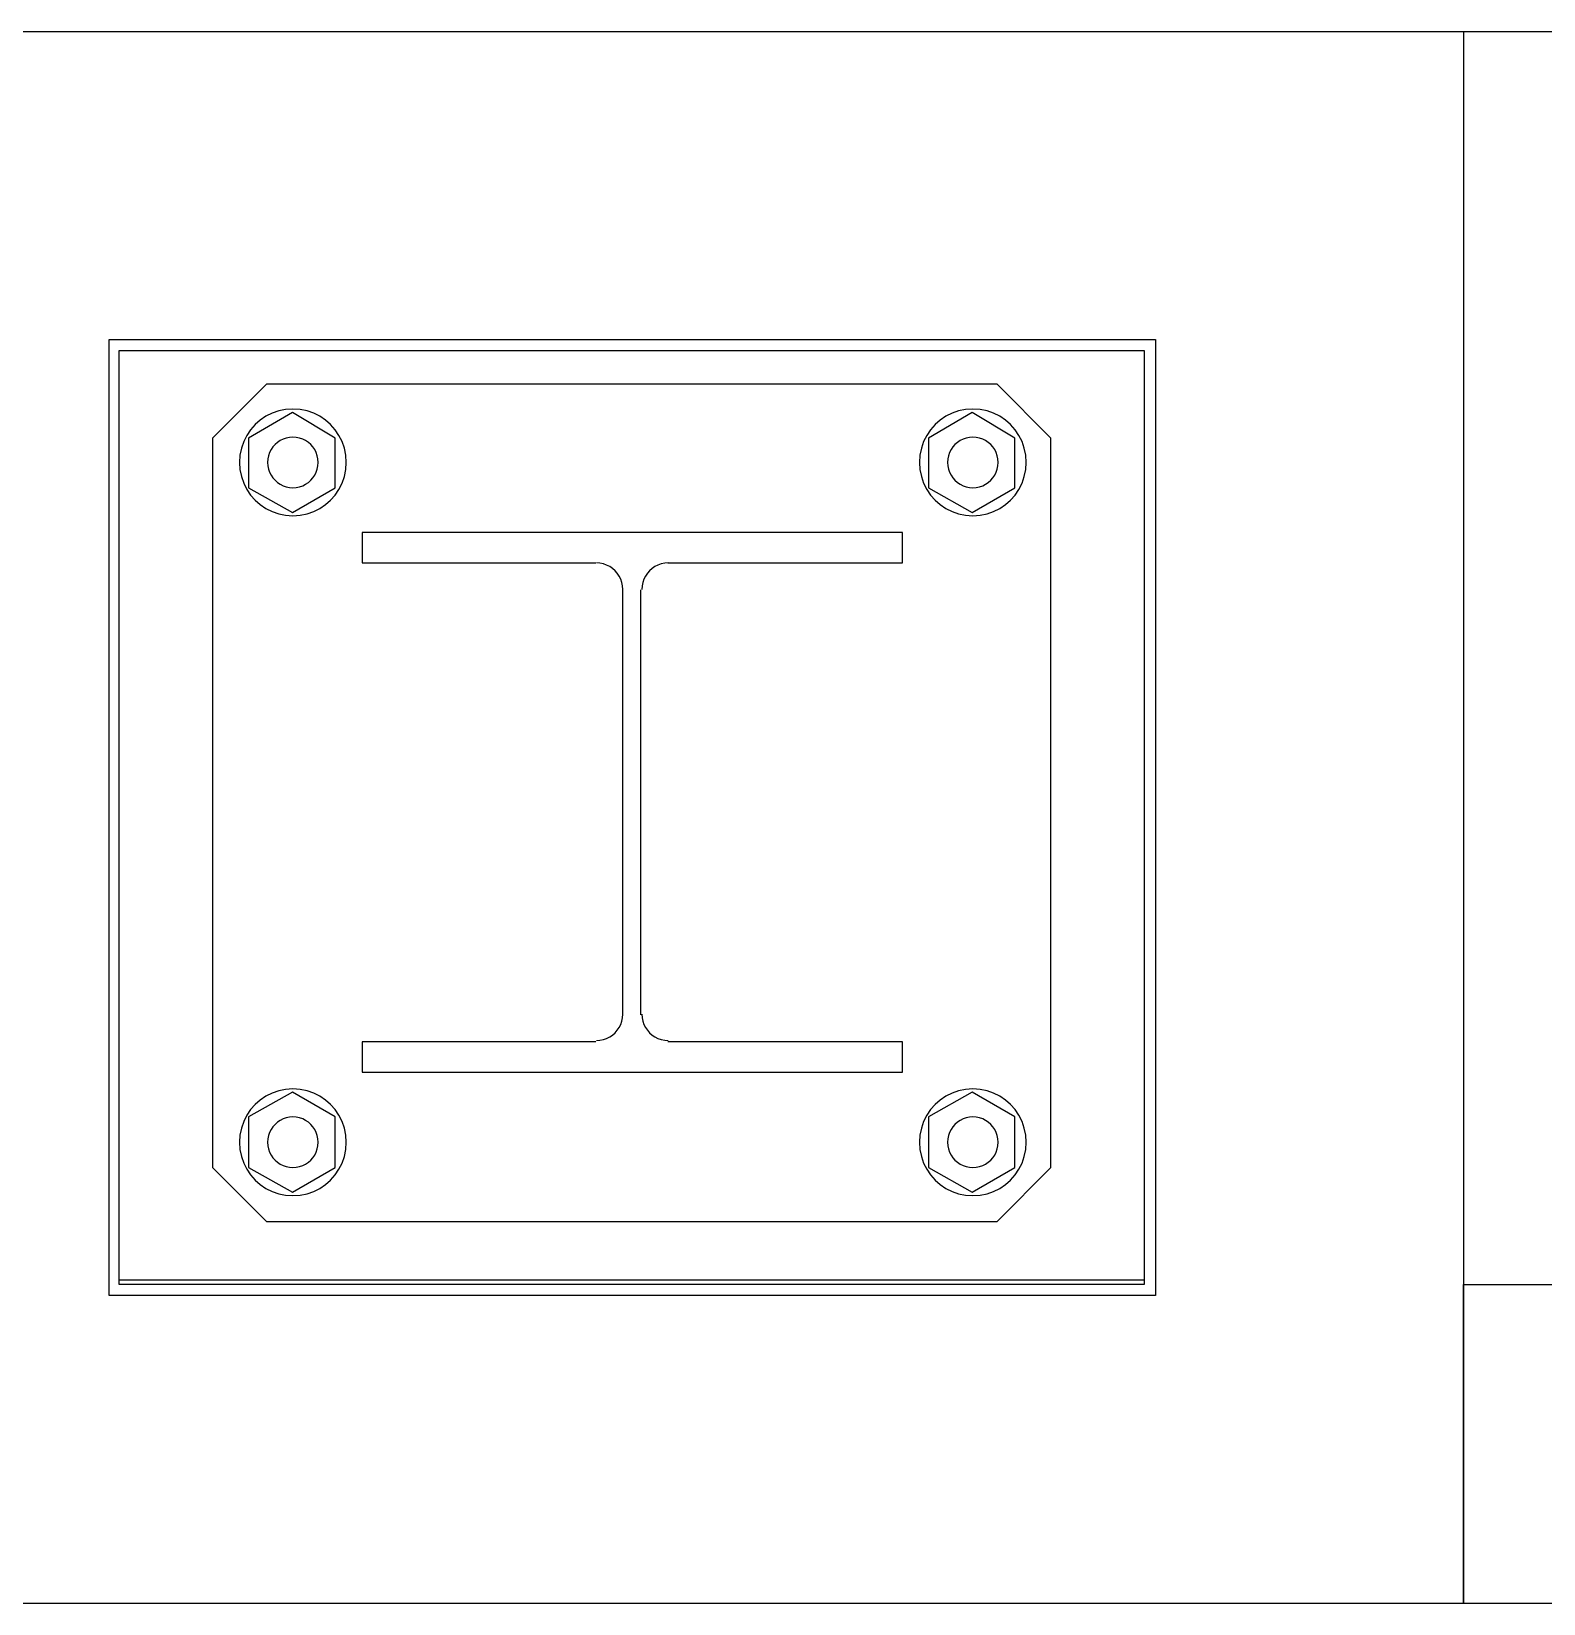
# Model space of a CAD drawing. Header units: millimetres. Extents: x 7649 to 34105, y 3983 to 25377.
# Drawn here: x 12892 to 13604, y 20637 to 21377 of the extents above; entities that cross this region are included whole.
import ezdxf

# ---------------------------------------------------------------- set-up
doc = ezdxf.new("R2010")
doc.units = ezdxf.units.MM

msp = doc.modelspace()

# ---------------------------------------------------------------- linework, layer by layer
at = {"layer": 'GEOMETRY', "color": 7}
for p, q in [((7649.45694, 21376.92222), (34105.14444, 21376.92222)), ((13003.03611, 21210.76389), (12977.63611, 21185.36389)), ((13346.99444, 21210.76389), (13003.03611, 21210.76389)), ((13372.39444, 21185.36389), (13346.99444, 21210.76389)), ((13015.20694, 21197.53472), (12994.56944, 21185.36389)), ((13002.785, 21195.6906), (13000.11183, 21193.88508)), ((13005.6875, 21197.14702), (13002.785, 21195.6906)), ((13008.78938, 21198.22439), (13005.6875, 21197.14702)), ((13012.06071, 21198.89277), (13008.78938, 21198.22439)), ((13015.47153, 21199.12222), (13012.06071, 21198.89277)), ((13035.31528, 21185.36389), (13015.20694, 21197.53472)), ((13018.88235, 21198.89277), (13015.47153, 21199.12222)), ((13022.15367, 21198.22439), (13018.88235, 21198.89277)), ((13025.25556, 21197.14702), (13022.15367, 21198.22439)), ((13028.15805, 21195.6906), (13025.25556, 21197.14702)), ((13030.83122, 21193.88508), (13028.15805, 21195.6906)), ((13335.35278, 21197.53472), (13314.71528, 21185.36389)), ((13322.93084, 21195.6906), (13320.25767, 21193.88508)), ((13325.83333, 21197.14702), (13322.93084, 21195.6906)), ((13328.93522, 21198.22439), (13325.83333, 21197.14702)), ((13332.20654, 21198.89277), (13328.93522, 21198.22439)), ((13335.61736, 21199.12222), (13332.20654, 21198.89277)), ((13355.46111, 21185.36389), (13335.35278, 21197.53472)), ((13339.02818, 21198.89277), (13335.61736, 21199.12222)), ((13342.29951, 21198.22439), (13339.02818, 21198.89277)), ((13345.40139, 21197.14702), (13342.29951, 21198.22439)), ((13348.30389, 21195.6906), (13345.40139, 21197.14702)), ((13350.97706, 21193.88508), (13348.30389, 21195.6906)), ((12995.57326, 21189.3465), (12993.76773, 21186.67333)), ((12997.69794, 21191.7604), (12995.57326, 21189.3465)), ((13000.11183, 21193.88508), (12997.69794, 21191.7604)), ((13033.24512, 21191.7604), (13030.83122, 21193.88508)), ((13035.3698, 21189.3465), (13033.24512, 21191.7604)), ((13037.17532, 21186.67333), (13035.3698, 21189.3465)), ((13315.71909, 21189.3465), (13313.91357, 21186.67333)), ((13317.84377, 21191.7604), (13315.71909, 21189.3465)), ((13320.25767, 21193.88508), (13317.84377, 21191.7604)), ((13353.39095, 21191.7604), (13350.97706, 21193.88508)), ((13355.51564, 21189.3465), (13353.39095, 21191.7604)), ((13357.32116, 21186.67333), (13355.51564, 21189.3465)), ((12977.63611, 21185.36389), (12977.63611, 20841.93472)), ((12991.23394, 21180.66895), (12990.56556, 21177.39763)), ((12992.31131, 21183.77083), (12991.23394, 21180.66895)), ((12993.76773, 21186.67333), (12992.31131, 21183.77083)), ((12994.56944, 21185.36389), (12994.56944, 21162.08056)), ((13006.0462, 21181.26222), (13005.1909, 21179.99597)), ((13007.05266, 21182.40567), (13006.0462, 21181.26222)), ((13008.19611, 21183.41214), (13007.05266, 21182.40567)), ((13009.46236, 21184.26743), (13008.19611, 21183.41214)), ((13010.83722, 21184.95736), (13009.46236, 21184.26743)), ((13012.30649, 21185.46773), (13010.83722, 21184.95736)), ((13013.85599, 21185.78436), (13012.30649, 21185.46773)), ((13015.47153, 21185.89306), (13013.85599, 21185.78436)), ((13017.08707, 21185.78436), (13015.47153, 21185.89306)), ((13018.63657, 21185.46773), (13017.08707, 21185.78436)), ((13020.10584, 21184.95736), (13018.63657, 21185.46773)), ((13021.48069, 21184.26743), (13020.10584, 21184.95736)), ((13022.74694, 21183.41214), (13021.48069, 21184.26743)), ((13023.89039, 21182.40567), (13022.74694, 21183.41214)), ((13024.89686, 21181.26222), (13023.89039, 21182.40567)), ((13025.75215, 21179.99597), (13024.89686, 21181.26222)), ((13035.31528, 21162.08056), (13035.31528, 21185.36389)), ((13038.63174, 21183.77083), (13037.17532, 21186.67333)), ((13039.70911, 21180.66895), (13038.63174, 21183.77083)), ((13040.3775, 21177.39763), (13039.70911, 21180.66895)), ((13311.37977, 21180.66895), (13310.71139, 21177.39763)), ((13312.45715, 21183.77083), (13311.37977, 21180.66895)), ((13313.91357, 21186.67333), (13312.45715, 21183.77083)), ((13314.71528, 21185.36389), (13314.71528, 21162.08056)), ((13326.19203, 21181.26222), (13325.33674, 21179.99597)), ((13327.1985, 21182.40567), (13326.19203, 21181.26222)), ((13328.34195, 21183.41214), (13327.1985, 21182.40567)), ((13329.6082, 21184.26743), (13328.34195, 21183.41214)), ((13330.98305, 21184.95736), (13329.6082, 21184.26743)), ((13332.45232, 21185.46773), (13330.98305, 21184.95736)), ((13334.00182, 21185.78436), (13332.45232, 21185.46773)), ((13335.61736, 21185.89306), (13334.00182, 21185.78436)), ((13337.2329, 21185.78436), (13335.61736, 21185.89306)), ((13338.7824, 21185.46773), (13337.2329, 21185.78436)), ((13340.25167, 21184.95736), (13338.7824, 21185.46773)), ((13341.62653, 21184.26743), (13340.25167, 21184.95736)), ((13342.89277, 21183.41214), (13341.62653, 21184.26743)), ((13344.03623, 21182.40567), (13342.89277, 21183.41214)), ((13345.04269, 21181.26222), (13344.03623, 21182.40567)), ((13345.89799, 21179.99597), (13345.04269, 21181.26222)), ((13355.46111, 21162.08056), (13355.46111, 21185.36389)), ((13358.77758, 21183.77083), (13357.32116, 21186.67333)), ((13359.85495, 21180.66895), (13358.77758, 21183.77083)), ((13360.52333, 21177.39763), (13359.85495, 21180.66895)), ((13372.39444, 20841.93472), (13372.39444, 21185.36389)), ((12990.56556, 21177.39763), (12990.33611, 21173.98681)), ((12990.33611, 21173.98681), (12990.56556, 21170.57598)), ((13003.67397, 21175.60234), (13003.56528, 21173.98681)), ((13003.56528, 21173.98681), (13003.67397, 21172.37127)), ((13003.9906, 21177.15184), (13003.67397, 21175.60234)), ((13004.50098, 21178.62112), (13003.9906, 21177.15184)), ((13005.1909, 21179.99597), (13004.50098, 21178.62112)), ((13026.44208, 21178.62112), (13025.75215, 21179.99597)), ((13026.95245, 21177.15184), (13026.44208, 21178.62112)), ((13027.26908, 21175.60234), (13026.95245, 21177.15184)), ((13027.37778, 21173.98681), (13027.26908, 21175.60234)), ((13027.26908, 21172.37127), (13027.37778, 21173.98681)), ((13040.60694, 21173.98681), (13040.3775, 21177.39763)), ((13040.3775, 21170.57598), (13040.60694, 21173.98681)), ((13310.71139, 21177.39763), (13310.48194, 21173.98681)), ((13310.48194, 21173.98681), (13310.71139, 21170.57598)), ((13323.81981, 21175.60234), (13323.71111, 21173.98681)), ((13323.71111, 21173.98681), (13323.81981, 21172.37127)), ((13324.13644, 21177.15184), (13323.81981, 21175.60234)), ((13324.64681, 21178.62112), (13324.13644, 21177.15184)), ((13325.33674, 21179.99597), (13324.64681, 21178.62112)), ((13346.58791, 21178.62112), (13345.89799, 21179.99597)), ((13347.09829, 21177.15184), (13346.58791, 21178.62112)), ((13347.41491, 21175.60234), (13347.09829, 21177.15184)), ((13347.52361, 21173.98681), (13347.41491, 21175.60234)), ((13347.41491, 21172.37127), (13347.52361, 21173.98681)), ((13360.75278, 21173.98681), (13360.52333, 21177.39763)), ((13360.52333, 21170.57598), (13360.75278, 21173.98681)), ((12990.56556, 21170.57598), (12991.23394, 21167.30466)), ((12991.23394, 21167.30466), (12992.31131, 21164.20278)), ((13003.67397, 21172.37127), (13003.9906, 21170.82177)), ((13003.9906, 21170.82177), (13004.50098, 21169.3525)), ((13004.50098, 21169.3525), (13005.1909, 21167.97764)), ((13005.1909, 21167.97764), (13006.0462, 21166.71139)), ((13006.0462, 21166.71139), (13007.05266, 21165.56794)), ((13007.05266, 21165.56794), (13008.19611, 21164.56147)), ((13022.74694, 21164.56147), (13023.89039, 21165.56794)), ((13023.89039, 21165.56794), (13024.89686, 21166.71139)), ((13024.89686, 21166.71139), (13025.75215, 21167.97764)), ((13025.75215, 21167.97764), (13026.44208, 21169.3525)), ((13026.44208, 21169.3525), (13026.95245, 21170.82177)), ((13026.95245, 21170.82177), (13027.26908, 21172.37127)), ((13038.63174, 21164.20278), (13039.70911, 21167.30466)), ((13039.70911, 21167.30466), (13040.3775, 21170.57598)), ((13310.71139, 21170.57598), (13311.37977, 21167.30466)), ((13311.37977, 21167.30466), (13312.45715, 21164.20278)), ((13323.81981, 21172.37127), (13324.13644, 21170.82177)), ((13324.13644, 21170.82177), (13324.64681, 21169.3525)), ((13324.64681, 21169.3525), (13325.33674, 21167.97764)), ((13325.33674, 21167.97764), (13326.19203, 21166.71139)), ((13326.19203, 21166.71139), (13327.1985, 21165.56794)), ((13327.1985, 21165.56794), (13328.34195, 21164.56147)), ((13342.89277, 21164.56147), (13344.03623, 21165.56794)), ((13344.03623, 21165.56794), (13345.04269, 21166.71139)), ((13345.04269, 21166.71139), (13345.89799, 21167.97764)), ((13345.89799, 21167.97764), (13346.58791, 21169.3525)), ((13346.58791, 21169.3525), (13347.09829, 21170.82177)), ((13347.09829, 21170.82177), (13347.41491, 21172.37127)), ((13358.77758, 21164.20278), (13359.85495, 21167.30466)), ((13359.85495, 21167.30466), (13360.52333, 21170.57598)), ((12992.31131, 21164.20278), (12993.76773, 21161.30028)), ((12993.76773, 21161.30028), (12995.57326, 21158.62711)), ((12994.56944, 21162.08056), (13015.20694, 21150.43889)), ((12995.57326, 21158.62711), (12997.69794, 21156.21321)), ((13008.19611, 21164.56147), (13009.46236, 21163.70618)), ((13009.46236, 21163.70618), (13010.83722, 21163.01625)), ((13010.83722, 21163.01625), (13012.30649, 21162.50588)), ((13012.30649, 21162.50588), (13013.85599, 21162.18925)), ((13013.85599, 21162.18925), (13015.47153, 21162.08056)), ((13015.20694, 21150.43889), (13035.31528, 21162.08056)), ((13015.47153, 21162.08056), (13017.08707, 21162.18925)), ((13017.08707, 21162.18925), (13018.63657, 21162.50588)), ((13018.63657, 21162.50588), (13020.10584, 21163.01625)), ((13020.10584, 21163.01625), (13021.48069, 21163.70618)), ((13021.48069, 21163.70618), (13022.74694, 21164.56147)), ((13033.24512, 21156.21321), (13035.3698, 21158.62711)), ((13035.3698, 21158.62711), (13037.17532, 21161.30028)), ((13037.17532, 21161.30028), (13038.63174, 21164.20278)), ((13312.45715, 21164.20278), (13313.91357, 21161.30028)), ((13313.91357, 21161.30028), (13315.71909, 21158.62711)), ((13314.71528, 21162.08056), (13335.35278, 21150.43889)), ((13315.71909, 21158.62711), (13317.84377, 21156.21321)), ((13328.34195, 21164.56147), (13329.6082, 21163.70618)), ((13329.6082, 21163.70618), (13330.98305, 21163.01625)), ((13330.98305, 21163.01625), (13332.45232, 21162.50588)), ((13332.45232, 21162.50588), (13334.00182, 21162.18925)), ((13334.00182, 21162.18925), (13335.61736, 21162.08056)), ((13335.35278, 21150.43889), (13355.46111, 21162.08056)), ((13335.61736, 21162.08056), (13337.2329, 21162.18925)), ((13337.2329, 21162.18925), (13338.7824, 21162.50588)), ((13338.7824, 21162.50588), (13340.25167, 21163.01625)), ((13340.25167, 21163.01625), (13341.62653, 21163.70618)), ((13341.62653, 21163.70618), (13342.89277, 21164.56147)), ((13353.39095, 21156.21321), (13355.51564, 21158.62711)), ((13355.51564, 21158.62711), (13357.32116, 21161.30028)), ((13357.32116, 21161.30028), (13358.77758, 21164.20278)), ((12997.69794, 21156.21321), (13000.11183, 21154.08853)), ((13000.11183, 21154.08853), (13002.785, 21152.28301)), ((13002.785, 21152.28301), (13005.6875, 21150.82659)), ((13005.6875, 21150.82659), (13008.78938, 21149.74922)), ((13022.15367, 21149.74922), (13025.25556, 21150.82659)), ((13025.25556, 21150.82659), (13028.15805, 21152.28301)), ((13028.15805, 21152.28301), (13030.83122, 21154.08853)), ((13030.83122, 21154.08853), (13033.24512, 21156.21321)), ((13317.84377, 21156.21321), (13320.25767, 21154.08853)), ((13320.25767, 21154.08853), (13322.93084, 21152.28301)), ((13322.93084, 21152.28301), (13325.83333, 21150.82659)), ((13325.83333, 21150.82659), (13328.93522, 21149.74922)), ((13342.29951, 21149.74922), (13345.40139, 21150.82659)), ((13345.40139, 21150.82659), (13348.30389, 21152.28301)), ((13348.30389, 21152.28301), (13350.97706, 21154.08853)), ((13350.97706, 21154.08853), (13353.39095, 21156.21321)), ((13008.78938, 21149.74922), (13012.06071, 21149.08084)), ((13012.06071, 21149.08084), (13015.47153, 21148.85139)), ((13015.47153, 21148.85139), (13018.88235, 21149.08084)), ((13018.88235, 21149.08084), (13022.15367, 21149.74922)), ((13328.93522, 21149.74922), (13332.20654, 21149.08084)), ((13332.20654, 21149.08084), (13335.61736, 21148.85139)), ((13335.61736, 21148.85139), (13339.02818, 21149.08084)), ((13339.02818, 21149.08084), (13342.29951, 21149.74922)), ((13302.54444, 21140.91389), (13048.01528, 21140.91389)), ((13048.01528, 21140.91389), (13048.01528, 21126.62639)), ((13302.54444, 21126.62639), (13302.54444, 21140.91389)), ((13048.01528, 21126.62639), (13158.08194, 21126.62639)), ((13160.03392, 21126.51289), (13158.34653, 21126.62639)), ((13161.65232, 21126.18225), (13160.03392, 21126.51289)), ((13163.18691, 21125.64928), (13161.65232, 21126.18225)), ((13164.62288, 21124.9288), (13163.18691, 21125.64928)), ((13165.9454, 21124.0356), (13164.62288, 21124.9288)), ((13167.13966, 21122.98449), (13165.9454, 21124.0356)), ((13168.19084, 21121.79028), (13167.13966, 21122.98449)), ((13169.08413, 21120.46778), (13168.19084, 21121.79028)), ((13182.36888, 21121.79028), (13181.4756, 21120.46778)), ((13183.42006, 21122.98449), (13182.36888, 21121.79028)), ((13184.61432, 21124.0356), (13183.42006, 21122.98449)), ((13185.93684, 21124.9288), (13184.61432, 21124.0356)), ((13187.37281, 21125.64928), (13185.93684, 21124.9288)), ((13188.9074, 21126.18225), (13187.37281, 21125.64928)), ((13190.5258, 21126.51289), (13188.9074, 21126.18225)), ((13192.21319, 21126.62639), (13190.5258, 21126.51289)), ((13191.94861, 21126.62639), (13302.54444, 21126.62639)), ((13169.80469, 21119.03179), (13169.08413, 21120.46778)), ((13170.33773, 21117.49713), (13169.80469, 21119.03179)), ((13170.66842, 21115.87858), (13170.33773, 21117.49713)), ((13170.78194, 21114.19097), (13170.66842, 21115.87858)), ((13170.78194, 20913.90139), (13170.78194, 21113.92639)), ((13179.24861, 20913.90139), (13179.24861, 21113.92639)), ((13179.8913, 21115.87858), (13179.77778, 21114.19097)), ((13180.22199, 21117.49713), (13179.8913, 21115.87858)), ((13180.75503, 21119.03179), (13180.22199, 21117.49713)), ((13181.4756, 21120.46778), (13180.75503, 21119.03179)), ((13170.66842, 20912.47836), (13170.78194, 20914.16597)), ((13179.77778, 20914.16597), (13179.8913, 20912.47836)), ((13167.13966, 20905.37245), (13168.19084, 20906.56666)), ((13168.19084, 20906.56666), (13169.08413, 20907.88916)), ((13169.08413, 20907.88916), (13169.80469, 20909.32515)), ((13169.80469, 20909.32515), (13170.33773, 20910.85982)), ((13170.33773, 20910.85982), (13170.66842, 20912.47836)), ((13179.8913, 20912.47836), (13180.22199, 20910.85982)), ((13180.22199, 20910.85982), (13180.75503, 20909.32515)), ((13180.75503, 20909.32515), (13181.4756, 20907.88916)), ((13181.4756, 20907.88916), (13182.36888, 20906.56666)), ((13182.36888, 20906.56666), (13183.42006, 20905.37245)), ((13158.08194, 20901.20139), (13048.01528, 20901.20139)), ((13048.01528, 20901.20139), (13048.01528, 20886.91389)), ((13158.34653, 20901.73056), (13160.03392, 20901.84406)), ((13160.03392, 20901.84406), (13161.65232, 20902.1747)), ((13161.65232, 20902.1747), (13163.18691, 20902.70766)), ((13163.18691, 20902.70766), (13164.62288, 20903.42815)), ((13164.62288, 20903.42815), (13165.9454, 20904.32134)), ((13165.9454, 20904.32134), (13167.13966, 20905.37245)), ((13183.42006, 20905.37245), (13184.61432, 20904.32134)), ((13184.61432, 20904.32134), (13185.93684, 20903.42815)), ((13185.93684, 20903.42815), (13187.37281, 20902.70766)), ((13187.37281, 20902.70766), (13188.9074, 20902.1747)), ((13188.9074, 20902.1747), (13190.5258, 20901.84406)), ((13190.5258, 20901.84406), (13192.21319, 20901.73056)), ((13302.54444, 20901.20139), (13191.94861, 20901.20139)), ((13302.54444, 20886.91389), (13302.54444, 20901.20139)), ((13048.01528, 20886.91389), (13302.54444, 20886.91389)), ((13015.20694, 20877.38889), (12994.56944, 20865.74722)), ((13005.6875, 20877.00119), (13002.785, 20875.54477)), ((13008.78938, 20878.07856), (13005.6875, 20877.00119)), ((13012.06071, 20878.74694), (13008.78938, 20878.07856)), ((13015.47153, 20878.97639), (13012.06071, 20878.74694)), ((13035.31528, 20865.74722), (13015.20694, 20877.38889)), ((13018.88235, 20878.74694), (13015.47153, 20878.97639)), ((13022.15367, 20878.07856), (13018.88235, 20878.74694)), ((13025.25556, 20877.00119), (13022.15367, 20878.07856)), ((13028.15805, 20875.54477), (13025.25556, 20877.00119)), ((13335.35278, 20877.38889), (13314.71528, 20865.74722)), ((13325.83333, 20877.00119), (13322.93084, 20875.54477)), ((13328.93522, 20878.07856), (13325.83333, 20877.00119)), ((13332.20654, 20878.74694), (13328.93522, 20878.07856)), ((13335.61736, 20878.97639), (13332.20654, 20878.74694)), ((13355.46111, 20865.74722), (13335.35278, 20877.38889)), ((13339.02818, 20878.74694), (13335.61736, 20878.97639)), ((13342.29951, 20878.07856), (13339.02818, 20878.74694)), ((13345.40139, 20877.00119), (13342.29951, 20878.07856)), ((13348.30389, 20875.54477), (13345.40139, 20877.00119)), ((12995.57326, 20869.20067), (12993.76773, 20866.5275)), ((12997.69794, 20871.61457), (12995.57326, 20869.20067)), ((13000.11183, 20873.73925), (12997.69794, 20871.61457)), ((13002.785, 20875.54477), (13000.11183, 20873.73925)), ((13030.83122, 20873.73925), (13028.15805, 20875.54477)), ((13033.24512, 20871.61457), (13030.83122, 20873.73925)), ((13035.3698, 20869.20067), (13033.24512, 20871.61457)), ((13037.17532, 20866.5275), (13035.3698, 20869.20067)), ((13315.71909, 20869.20067), (13313.91357, 20866.5275)), ((13317.84377, 20871.61457), (13315.71909, 20869.20067)), ((13320.25767, 20873.73925), (13317.84377, 20871.61457)), ((13322.93084, 20875.54477), (13320.25767, 20873.73925)), ((13350.97706, 20873.73925), (13348.30389, 20875.54477)), ((13353.39095, 20871.61457), (13350.97706, 20873.73925)), ((13355.51564, 20869.20067), (13353.39095, 20871.61457)), ((13357.32116, 20866.5275), (13355.51564, 20869.20067)), ((12992.31131, 20863.625), (12991.23394, 20860.52312)), ((12993.76773, 20866.5275), (12992.31131, 20863.625)), ((12994.56944, 20865.74722), (12994.56944, 20841.93472)), ((13007.05266, 20862.25984), (13006.0462, 20861.11639)), ((13008.19611, 20863.2663), (13007.05266, 20862.25984)), ((13009.46236, 20864.1216), (13008.19611, 20863.2663)), ((13010.83722, 20864.81152), (13009.46236, 20864.1216)), ((13012.30649, 20865.3219), (13010.83722, 20864.81152)), ((13013.85599, 20865.63853), (13012.30649, 20865.3219)), ((13015.47153, 20865.74722), (13013.85599, 20865.63853)), ((13017.08707, 20865.63853), (13015.47153, 20865.74722)), ((13018.63657, 20865.3219), (13017.08707, 20865.63853)), ((13020.10584, 20864.81152), (13018.63657, 20865.3219)), ((13021.48069, 20864.1216), (13020.10584, 20864.81152)), ((13022.74694, 20863.2663), (13021.48069, 20864.1216)), ((13023.89039, 20862.25984), (13022.74694, 20863.2663)), ((13024.89686, 20861.11639), (13023.89039, 20862.25984)), ((13035.31528, 20841.93472), (13035.31528, 20865.74722)), ((13038.63174, 20863.625), (13037.17532, 20866.5275)), ((13039.70911, 20860.52312), (13038.63174, 20863.625)), ((13312.45715, 20863.625), (13311.37977, 20860.52312)), ((13313.91357, 20866.5275), (13312.45715, 20863.625)), ((13314.71528, 20865.74722), (13314.71528, 20841.93472)), ((13327.1985, 20862.25984), (13326.19203, 20861.11639)), ((13328.34195, 20863.2663), (13327.1985, 20862.25984)), ((13329.6082, 20864.1216), (13328.34195, 20863.2663)), ((13330.98305, 20864.81152), (13329.6082, 20864.1216)), ((13332.45232, 20865.3219), (13330.98305, 20864.81152)), ((13334.00182, 20865.63853), (13332.45232, 20865.3219)), ((13335.61736, 20865.74722), (13334.00182, 20865.63853)), ((13337.2329, 20865.63853), (13335.61736, 20865.74722)), ((13338.7824, 20865.3219), (13337.2329, 20865.63853)), ((13340.25167, 20864.81152), (13338.7824, 20865.3219)), ((13341.62653, 20864.1216), (13340.25167, 20864.81152)), ((13342.89277, 20863.2663), (13341.62653, 20864.1216)), ((13344.03623, 20862.25984), (13342.89277, 20863.2663)), ((13345.04269, 20861.11639), (13344.03623, 20862.25984)), ((13355.46111, 20841.93472), (13355.46111, 20865.74722)), ((13358.77758, 20863.625), (13357.32116, 20866.5275)), ((13359.85495, 20860.52312), (13358.77758, 20863.625)), ((12990.56556, 20857.25179), (12990.33611, 20853.84097)), ((12991.23394, 20860.52312), (12990.56556, 20857.25179)), ((13003.67397, 20855.45651), (13003.56528, 20853.84097)), ((13003.9906, 20857.00601), (13003.67397, 20855.45651)), ((13004.50098, 20858.47528), (13003.9906, 20857.00601)), ((13005.1909, 20859.85014), (13004.50098, 20858.47528)), ((13006.0462, 20861.11639), (13005.1909, 20859.85014)), ((13025.75215, 20859.85014), (13024.89686, 20861.11639)), ((13026.44208, 20858.47528), (13025.75215, 20859.85014)), ((13026.95245, 20857.00601), (13026.44208, 20858.47528)), ((13027.26908, 20855.45651), (13026.95245, 20857.00601)), ((13027.37778, 20853.84097), (13027.26908, 20855.45651)), ((13040.3775, 20857.25179), (13039.70911, 20860.52312)), ((13040.60694, 20853.84097), (13040.3775, 20857.25179)), ((13310.71139, 20857.25179), (13310.48194, 20853.84097)), ((13311.37977, 20860.52312), (13310.71139, 20857.25179)), ((13323.81981, 20855.45651), (13323.71111, 20853.84097)), ((13324.13644, 20857.00601), (13323.81981, 20855.45651)), ((13324.64681, 20858.47528), (13324.13644, 20857.00601)), ((13325.33674, 20859.85014), (13324.64681, 20858.47528)), ((13326.19203, 20861.11639), (13325.33674, 20859.85014)), ((13345.89799, 20859.85014), (13345.04269, 20861.11639)), ((13346.58791, 20858.47528), (13345.89799, 20859.85014)), ((13347.09829, 20857.00601), (13346.58791, 20858.47528)), ((13347.41491, 20855.45651), (13347.09829, 20857.00601)), ((13347.52361, 20853.84097), (13347.41491, 20855.45651)), ((13360.52333, 20857.25179), (13359.85495, 20860.52312)), ((13360.75278, 20853.84097), (13360.52333, 20857.25179)), ((12990.33611, 20853.84097), (12990.56556, 20850.43015)), ((12990.56556, 20850.43015), (12991.23394, 20847.15883)), ((12991.23394, 20847.15883), (12992.31131, 20844.05695)), ((13003.56528, 20853.84097), (13003.67397, 20852.22543)), ((13003.67397, 20852.22543), (13003.9906, 20850.67593)), ((13003.9906, 20850.67593), (13004.50098, 20849.20666)), ((13004.50098, 20849.20666), (13005.1909, 20847.83181)), ((13005.1909, 20847.83181), (13006.0462, 20846.56556)), ((13024.89686, 20846.56556), (13025.75215, 20847.83181)), ((13025.75215, 20847.83181), (13026.44208, 20849.20666)), ((13026.44208, 20849.20666), (13026.95245, 20850.67593)), ((13026.95245, 20850.67593), (13027.26908, 20852.22543)), ((13027.26908, 20852.22543), (13027.37778, 20853.84097)), ((13038.63174, 20844.05695), (13039.70911, 20847.15883)), ((13039.70911, 20847.15883), (13040.3775, 20850.43015)), ((13040.3775, 20850.43015), (13040.60694, 20853.84097)), ((13310.48194, 20853.84097), (13310.71139, 20850.43015)), ((13310.71139, 20850.43015), (13311.37977, 20847.15883)), ((13311.37977, 20847.15883), (13312.45715, 20844.05695)), ((13323.71111, 20853.84097), (13323.81981, 20852.22543)), ((13323.81981, 20852.22543), (13324.13644, 20850.67593)), ((13324.13644, 20850.67593), (13324.64681, 20849.20666)), ((13324.64681, 20849.20666), (13325.33674, 20847.83181)), ((13325.33674, 20847.83181), (13326.19203, 20846.56556)), ((13345.04269, 20846.56556), (13345.89799, 20847.83181)), ((13345.89799, 20847.83181), (13346.58791, 20849.20666)), ((13346.58791, 20849.20666), (13347.09829, 20850.67593)), ((13347.09829, 20850.67593), (13347.41491, 20852.22543)), ((13347.41491, 20852.22543), (13347.52361, 20853.84097)), ((13358.77758, 20844.05695), (13359.85495, 20847.15883)), ((13359.85495, 20847.15883), (13360.52333, 20850.43015)), ((13360.52333, 20850.43015), (13360.75278, 20853.84097)), ((12977.63611, 20841.93472), (13003.03611, 20816.53472)), ((12992.31131, 20844.05695), (12993.76773, 20841.15445)), ((12993.76773, 20841.15445), (12995.57326, 20838.48128)), ((12994.56944, 20841.93472), (13015.20694, 20830.29306)), ((13006.0462, 20846.56556), (13007.05266, 20845.42211)), ((13007.05266, 20845.42211), (13008.19611, 20844.41564)), ((13008.19611, 20844.41564), (13009.46236, 20843.56035)), ((13009.46236, 20843.56035), (13010.83722, 20842.87042)), ((13010.83722, 20842.87042), (13012.30649, 20842.36005)), ((13012.30649, 20842.36005), (13013.85599, 20842.04342)), ((13013.85599, 20842.04342), (13015.47153, 20841.93472)), ((13015.20694, 20830.29306), (13035.31528, 20841.93472)), ((13015.47153, 20841.93472), (13017.08707, 20842.04342)), ((13017.08707, 20842.04342), (13018.63657, 20842.36005)), ((13018.63657, 20842.36005), (13020.10584, 20842.87042)), ((13020.10584, 20842.87042), (13021.48069, 20843.56035)), ((13021.48069, 20843.56035), (13022.74694, 20844.41564)), ((13022.74694, 20844.41564), (13023.89039, 20845.42211)), ((13023.89039, 20845.42211), (13024.89686, 20846.56556)), ((13035.3698, 20838.48128), (13037.17532, 20841.15445)), ((13037.17532, 20841.15445), (13038.63174, 20844.05695)), ((13312.45715, 20844.05695), (13313.91357, 20841.15445)), ((13313.91357, 20841.15445), (13315.71909, 20838.48128)), ((13314.71528, 20841.93472), (13335.35278, 20830.29306)), ((13326.19203, 20846.56556), (13327.1985, 20845.42211)), ((13327.1985, 20845.42211), (13328.34195, 20844.41564)), ((13328.34195, 20844.41564), (13329.6082, 20843.56035)), ((13329.6082, 20843.56035), (13330.98305, 20842.87042)), ((13330.98305, 20842.87042), (13332.45232, 20842.36005)), ((13332.45232, 20842.36005), (13334.00182, 20842.04342)), ((13334.00182, 20842.04342), (13335.61736, 20841.93472)), ((13335.35278, 20830.29306), (13355.46111, 20841.93472)), ((13335.61736, 20841.93472), (13337.2329, 20842.04342)), ((13337.2329, 20842.04342), (13338.7824, 20842.36005)), ((13338.7824, 20842.36005), (13340.25167, 20842.87042)), ((13340.25167, 20842.87042), (13341.62653, 20843.56035)), ((13341.62653, 20843.56035), (13342.89277, 20844.41564)), ((13342.89277, 20844.41564), (13344.03623, 20845.42211)), ((13344.03623, 20845.42211), (13345.04269, 20846.56556)), ((13346.99444, 20816.53472), (13372.39444, 20841.93472)), ((13355.51564, 20838.48128), (13357.32116, 20841.15445)), ((13357.32116, 20841.15445), (13358.77758, 20844.05695)), ((12995.57326, 20838.48128), (12997.69794, 20836.06738)), ((12997.69794, 20836.06738), (13000.11183, 20833.9427)), ((13000.11183, 20833.9427), (13002.785, 20832.13718)), ((13028.15805, 20832.13718), (13030.83122, 20833.9427)), ((13030.83122, 20833.9427), (13033.24512, 20836.06738)), ((13033.24512, 20836.06738), (13035.3698, 20838.48128)), ((13315.71909, 20838.48128), (13317.84377, 20836.06738)), ((13317.84377, 20836.06738), (13320.25767, 20833.9427)), ((13320.25767, 20833.9427), (13322.93084, 20832.13718)), ((13348.30389, 20832.13718), (13350.97706, 20833.9427)), ((13350.97706, 20833.9427), (13353.39095, 20836.06738)), ((13353.39095, 20836.06738), (13355.51564, 20838.48128)), ((13002.785, 20832.13718), (13005.6875, 20830.68076)), ((13005.6875, 20830.68076), (13008.78938, 20829.60339)), ((13008.78938, 20829.60339), (13012.06071, 20828.935)), ((13012.06071, 20828.935), (13015.47153, 20828.70556)), ((13015.47153, 20828.70556), (13018.88235, 20828.935)), ((13018.88235, 20828.935), (13022.15367, 20829.60339)), ((13022.15367, 20829.60339), (13025.25556, 20830.68076)), ((13025.25556, 20830.68076), (13028.15805, 20832.13718)), ((13322.93084, 20832.13718), (13325.83333, 20830.68076)), ((13325.83333, 20830.68076), (13328.93522, 20829.60339)), ((13328.93522, 20829.60339), (13332.20654, 20828.935)), ((13332.20654, 20828.935), (13335.61736, 20828.70556)), ((13335.61736, 20828.70556), (13339.02818, 20828.935)), ((13339.02818, 20828.935), (13342.29951, 20829.60339)), ((13342.29951, 20829.60339), (13345.40139, 20830.68076)), ((13345.40139, 20830.68076), (13348.30389, 20832.13718)), ((13003.03611, 20816.53472), (13346.99444, 20816.53472)), ((12933.71528, 20789.01806), (13416.31528, 20789.01806))]:
    msp.add_line(p, q, dxfattribs=at)
at = {"layer": 'RECTANGLES', "color": 7}
for p, q in [((12783.96111, 21376.92222), (13566.59861, 21376.92222)), ((13566.59861, 21376.92222), (13566.59861, 20636.61806)), ((12928.95278, 21231.93056), (13421.60694, 21231.93056)), ((12928.95278, 20781.60972), (12928.95278, 21231.93056)), ((13421.60694, 21231.93056), (13421.60694, 20781.60972)), ((12933.71528, 21226.63889), (13416.31528, 21226.63889)), ((12933.71528, 20786.90139), (12933.71528, 21226.63889)), ((13416.31528, 21226.63889), (13416.31528, 20786.90139)), ((13421.60694, 20781.60972), (12928.95278, 20781.60972)), ((13416.31528, 20786.90139), (12933.71528, 20786.90139)), ((13566.59861, 20786.90139), (13616.34028, 20786.90139)), ((13566.59861, 20636.61806), (13566.59861, 20786.90139)), ((13566.59861, 20636.61806), (12783.96111, 20636.61806)), ((13616.34028, 20636.61806), (13566.59861, 20636.61806))]:
    msp.add_line(p, q, dxfattribs=at)

doc.saveas('drawing.dxf')
